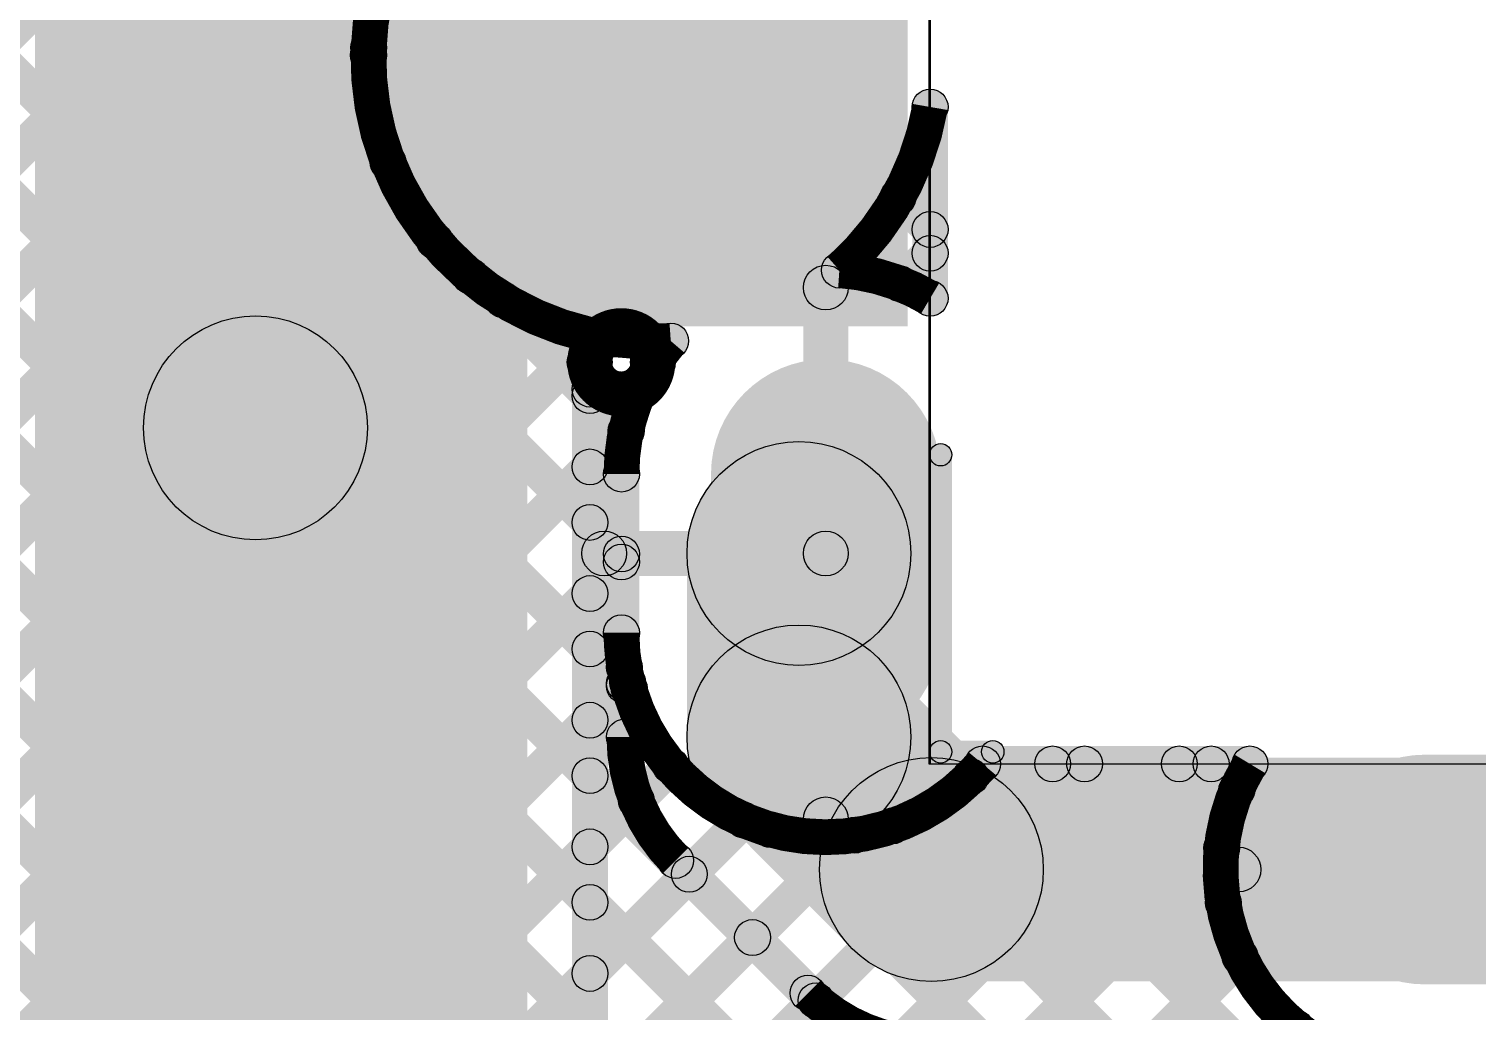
# Model space of a CAD drawing. Header units: millimetres. Extents: x 0.01 to 3.4, y 0.01 to 2.05.
# Drawn here: x 2.7247 to 3.0482, y 1.5821 to 1.8014 of the extents above; entities that cross this region are included whole.
import ezdxf

# ---------------------------------------------------------------- set-up
doc = ezdxf.new("R2010")
doc.units = ezdxf.units.MM
doc.header["$MEASUREMENT"] = 0
for name, color, linetype in [('BottomLayer', 5, 'Continuous'), ('BottomSolder', 6, 'Continuous'), ('PadHoleLayer', 156, 'Continuous'), ('TopLayer', 1, 'Continuous'), ('TopOverlay', 2, 'Continuous'), ('TopSolder', 216, 'Continuous')]:
    doc.layers.add(name, color=color, linetype=linetype)

# ---------------------------------------------------------------- blocks, each defined once
blk = doc.blocks.new('DC_C024E_7A_1_65_4')
at = {"layer": 'BottomLayer'}
h = blk.add_hatch(color=5, dxfattribs=at)
edge = h.paths.add_edge_path()
edge.add_arc((-0.12972, 0.16929), 0.02165, 90, 270)
edge.add_line((-0.12972, 0.14764), (-0.01555, 0.14764))
edge.add_arc((-0.01555, 0.16929), 0.02165, 270, 450)
edge.add_line((-0.01555, 0.19094), (-0.12972, 0.19094))
h = blk.add_hatch(color=5, dxfattribs=at)
edge = h.paths.add_edge_path()
edge.add_arc((0.11831, 0.11642), 0.02165, 0, 180)
edge.add_line((0.09665, 0.11642), (0.09665, 0.08098))
edge.add_arc((0.11831, 0.08098), 0.02165, 180, 360)
edge.add_line((0.13996, 0.08098), (0.13996, 0.11642))
h = blk.add_hatch(color=5, dxfattribs=at)
edge = h.paths.add_edge_path()
edge.add_arc((0.15728, -0.01181), 0.04921, 0, 360)
at = {"layer": 'BottomSolder'}
h = blk.add_hatch(color=6, dxfattribs=at)
edge = h.paths.add_edge_path()
edge.add_arc((-0.12972, 0.16929), 0.02565, 90, 270)
edge.add_line((-0.12972, 0.14364), (-0.01555, 0.14364))
edge.add_arc((-0.01555, 0.16929), 0.02565, 270, 450)
edge.add_line((-0.01555, 0.19494), (-0.12972, 0.19494))
h = blk.add_hatch(color=6, dxfattribs=at)
edge = h.paths.add_edge_path()
edge.add_arc((0.11831, 0.11642), 0.02565, 0, 180)
edge.add_line((0.09265, 0.11642), (0.09265, 0.08098))
edge.add_arc((0.11831, 0.08098), 0.02565, 180, 360)
edge.add_line((0.14396, 0.08098), (0.14396, 0.11642))
h = blk.add_hatch(color=6, dxfattribs=at)
edge = h.paths.add_edge_path()
edge.add_arc((0.15728, -0.01181), 0.05321, 0, 360)
at = {"layer": 'PadHoleLayer'}
h = blk.add_hatch(color=156, dxfattribs=at)
edge = h.paths.add_edge_path()
edge.add_arc((-0.12677, 0.16929), 0.01083, 90, 270)
edge.add_line((-0.12677, 0.15846), (-0.0185, 0.15846))
edge.add_arc((-0.0185, 0.16929), 0.01083, 270, 450)
edge.add_line((-0.0185, 0.18012), (-0.12677, 0.18012))
h = blk.add_hatch(color=156, dxfattribs=at)
edge = h.paths.add_edge_path()
edge.add_arc((0.11831, 0.1174), 0.01083, 0, 180)
edge.add_line((0.10748, 0.1174), (0.10748, 0.08))
edge.add_arc((0.11831, 0.08), 0.01083, 180, 360)
edge.add_line((0.12913, 0.08), (0.12913, 0.1174))
h = blk.add_hatch(color=156, dxfattribs=at)
edge = h.paths.add_edge_path()
edge.add_arc((0.15728, -0.01181), 0.02756, 0, 360)
at = {"layer": 'TopLayer'}
h = blk.add_hatch(color=1, dxfattribs=at)
edge = h.paths.add_edge_path()
edge.add_arc((-0.12972, 0.16929), 0.02165, 90, 270)
edge.add_line((-0.12972, 0.14764), (-0.01555, 0.14764))
edge.add_arc((-0.01555, 0.16929), 0.02165, 270, 450)
edge.add_line((-0.01555, 0.19094), (-0.12972, 0.19094))
h = blk.add_hatch(color=1, dxfattribs=at)
edge = h.paths.add_edge_path()
edge.add_arc((0.11831, 0.11642), 0.02165, 0, 180)
edge.add_line((0.09665, 0.11642), (0.09665, 0.08098))
edge.add_arc((0.11831, 0.08098), 0.02165, 180, 360)
edge.add_line((0.13996, 0.08098), (0.13996, 0.11642))
h = blk.add_hatch(color=1, dxfattribs=at)
edge = h.paths.add_edge_path()
edge.add_arc((0.15728, -0.01181), 0.04921, 0, 360)
at = {"layer": 'TopOverlay'}
h = blk.add_hatch(color=2, dxfattribs=at)
edge = h.paths.add_edge_path()
edge.add_arc((0.081, 0.143), 0.0025, 0, 360)
for points in [[(0.09265, 0.1455), (0.09265, 0.1405), (0.081, 0.1405), (0.081, 0.1455)], [(0.09015, 0.143), (0.09515, 0.143), (0.09515, 0.07665), (0.09015, 0.07665)]]:
    blk.add_hatch(color=2, dxfattribs=at).paths.add_polyline_path(points)
h = blk.add_hatch(color=2, dxfattribs=at)
edge = h.paths.add_edge_path()
edge.add_arc((0.09265, 0.143), 0.0025, 0, 360)
h = blk.add_hatch(color=2, dxfattribs=at)
edge = h.paths.add_edge_path()
edge.add_arc((0.09265, 0.143), 0.0025, 0, 360)
h = blk.add_hatch(color=2, dxfattribs=at)
edge = h.paths.add_edge_path()
edge.add_arc((0.09265, 0.07665), 0.0025, 0, 360)
h = blk.add_hatch(color=2, dxfattribs=at)
edge = h.paths.add_edge_path()
edge.add_arc((0.15693, 0.056), 0.005, 0, 360)
h = blk.add_hatch(color=2, dxfattribs=at)
edge = h.paths.add_edge_path()
edge.add_arc((0.17107, 0.056), 0.005, 0, 360)
at = {"layer": 'TopSolder'}
h = blk.add_hatch(color=216, dxfattribs=at)
edge = h.paths.add_edge_path()
edge.add_arc((-0.12972, 0.16929), 0.02565, 90, 270)
edge.add_line((-0.12972, 0.14364), (-0.01555, 0.14364))
edge.add_arc((-0.01555, 0.16929), 0.02565, 270, 450)
edge.add_line((-0.01555, 0.19494), (-0.12972, 0.19494))
h = blk.add_hatch(color=216, dxfattribs=at)
edge = h.paths.add_edge_path()
edge.add_arc((0.11831, 0.11642), 0.02565, 0, 180)
edge.add_line((0.09265, 0.11642), (0.09265, 0.08098))
edge.add_arc((0.11831, 0.08098), 0.02565, 180, 360)
edge.add_line((0.14396, 0.08098), (0.14396, 0.11642))
h = blk.add_hatch(color=216, dxfattribs=at)
edge = h.paths.add_edge_path()
edge.add_arc((0.15728, -0.01181), 0.05321, 0, 360)
at = {"layer": 'TopOverlay', "const_width": 0.01}
blk.add_lwpolyline([(0.17107, 0.056, 1), (0.15693, 0.056, 1)], format="xyb", close=True, dxfattribs=at)
at = {"layer": 'TopOverlay'}
for centre, radius in [((0.081, 0.143), 0.0025), ((0.09265, 0.143), 0.0025), ((0.09265, 0.143), 0.0025), ((0.09265, 0.07665), 0.0025), ((0.15693, 0.056), 0.005), ((0.17107, 0.056), 0.005)]:
    blk.add_circle(centre, radius, dxfattribs=at)

msp = doc.modelspace()

# ---------------------------------------------------------------- hatches: boundary and pattern name
at = {"layer": 'BottomLayer'}
for points in [[(2.64724, 1.66492), (2.64158, 1.67057), (2.85393, 1.88293), (2.85959, 1.87727)], [(2.63309, 1.67906), (2.62744, 1.68472), (2.79075, 1.84803), (2.7964, 1.84237)], [(2.61895, 1.6932), (2.6133, 1.69886), (2.75478, 1.84034), (2.76043, 1.83468)], [(2.72951, 1.83435), (2.73516, 1.84001), (2.8179, 1.75728), (2.81224, 1.75162)], [(2.75746, 1.83468), (2.76312, 1.84034), (2.80338, 1.80008), (2.79772, 1.79442)], [(2.71536, 1.82021), (2.72102, 1.82587), (2.85987, 1.68702), (2.85421, 1.68136)], [(2.70122, 1.80607), (2.70688, 1.81173), (2.86052, 1.65808), (2.85486, 1.65243)], [(2.66138, 1.65078), (2.65572, 1.65643), (2.79768, 1.79839), (2.80334, 1.79273)], [(2.68708, 1.79193), (2.69274, 1.79758), (3.36483, 1.12549), (3.35917, 1.11983)], [(2.67294, 1.77778), (2.6786, 1.78344), (3.36483, 1.09721), (3.35917, 1.09155)], [(2.93, 1.74127), (2.922, 1.74127), (2.922, 1.78401), (2.93, 1.78401)], [(2.67552, 1.63663), (2.66986, 1.64229), (2.80207, 1.77449), (2.80772, 1.76884)], [(2.6588, 1.76364), (2.66445, 1.7693), (3.36483, 1.06892), (3.35917, 1.06327)], [(2.91599, 1.76101), (2.92165, 1.76666), (2.92883, 1.75948), (2.92317, 1.75383)], [(2.64397, 1.75018), (2.64963, 1.75584), (3.36483, 1.04064), (3.35917, 1.03498)], [(2.69305, 1.62587), (2.68739, 1.63153), (2.81265, 1.75679), (2.8183, 1.75113)], [(2.92205, 1.74174), (2.91639, 1.7474), (2.92317, 1.75418), (2.92883, 1.74852)], [(2.59341, 1.74417), (2.59907, 1.74983), (2.78507, 1.56383), (2.77941, 1.55817)], [(2.6217, 1.74417), (2.62735, 1.74983), (2.81339, 1.5638), (2.80773, 1.55814)], [(2.82053, 1.74333), (2.82618, 1.74899), (2.86086, 1.71431), (2.8552, 1.70866)], [(2.70794, 1.61249), (2.70228, 1.61814), (2.82787, 1.74373), (2.83353, 1.73808)], [(2.90769, 1.6843), (2.89769, 1.6843), (2.89769, 1.74367), (2.90769, 1.74367)], [(2.71592, 1.59218), (2.71027, 1.59784), (2.84815, 1.73572), (2.85381, 1.73007)], [(2.7102, 1.55817), (2.70454, 1.56383), (2.85525, 1.71454), (2.86091, 1.70888)], [(2.86104, 1.66658), (2.85304, 1.66658), (2.85304, 1.70202), (2.86104, 1.70202)], [(2.85317, 1.6793), (2.85317, 1.6893), (2.90269, 1.6893), (2.90269, 1.6793)], [(2.73848, 1.55817), (2.73282, 1.56383), (2.85421, 1.68522), (2.85987, 1.67956)], [(2.92169, 1.64331), (2.87169, 1.64331), (2.87169, 1.6843), (2.92169, 1.6843)], [(2.87902, 1.62563), (2.91437, 1.66098), (2.94397, 1.63139), (2.90861, 1.59603)], [(2.76676, 1.55817), (2.76111, 1.56383), (2.85486, 1.65758), (2.86052, 1.65193)], [(2.86169, 1.64331), (2.85369, 1.64331), (2.85369, 1.65889), (2.86169, 1.65889)], [(2.92629, 1.58871), (2.92629, 1.63871), (3.09364, 1.63871), (3.09364, 1.58871)], [(2.79505, 1.55817), (2.78939, 1.56383), (2.85753, 1.63197), (2.86319, 1.62631)], [(2.86629, 1.6129), (2.87194, 1.61856), (2.90154, 1.58896), (2.89589, 1.5833)], [(2.82199, 1.55683), (2.81633, 1.56248), (2.86935, 1.6155), (2.875, 1.60984)], [(2.70812, 1.60118), (2.71378, 1.60684), (2.75679, 1.56383), (2.75113, 1.55817)], [(2.8398, 1.54635), (2.83414, 1.55201), (2.88349, 1.60136), (2.88915, 1.5957)], [(2.85394, 1.53221), (2.84829, 1.53787), (2.89769, 1.58727), (2.90334, 1.58161)]]:
    msp.add_hatch(color=5, dxfattribs=at).paths.add_polyline_path(points)
h = msp.add_hatch(color=5, dxfattribs=at)
edge = h.paths.add_edge_path()
edge.add_arc((2.80051, 1.79556), 0.004, 0, 360)
h = msp.add_hatch(color=5, dxfattribs=at)
edge = h.paths.add_edge_path()
edge.add_arc((2.80055, 1.79725), 0.004, 0, 360)
h = msp.add_hatch(color=5, dxfattribs=at)
edge = h.paths.add_edge_path()
edge.add_arc((2.926, 1.78401), 0.004, 0, 360)
h = msp.add_hatch(color=5, dxfattribs=at)
edge = h.paths.add_edge_path()
edge.add_arc((2.926, 1.78401), 0.004, 0, 360)
h = msp.add_hatch(color=5, dxfattribs=at)
edge = h.paths.add_edge_path()
edge.add_arc((2.80489, 1.77166), 0.004, 0, 360)
h = msp.add_hatch(color=5, dxfattribs=at)
edge = h.paths.add_edge_path()
edge.add_arc((2.91882, 1.76383), 0.004, 0, 360)
h = msp.add_hatch(color=5, dxfattribs=at)
edge = h.paths.add_edge_path()
edge.add_arc((2.926, 1.75665), 0.004, 0, 360)
h = msp.add_hatch(color=5, dxfattribs=at)
edge = h.paths.add_edge_path()
edge.add_arc((2.81507, 1.75445), 0.004, 0, 360)
h = msp.add_hatch(color=5, dxfattribs=at)
edge = h.paths.add_edge_path()
edge.add_arc((2.81548, 1.75396), 0.004, 0, 360)
h = msp.add_hatch(color=5, dxfattribs=at)
edge = h.paths.add_edge_path()
edge.add_arc((2.926, 1.75135), 0.004, 0, 360)
h = msp.add_hatch(color=5, dxfattribs=at)
edge = h.paths.add_edge_path()
edge.add_arc((2.90572, 1.74757), 0.004, 0, 360)
h = msp.add_hatch(color=5, dxfattribs=at)
edge = h.paths.add_edge_path()
edge.add_arc((2.90572, 1.74757), 0.004, 0, 360)
h = msp.add_hatch(color=5, dxfattribs=at)
edge = h.paths.add_edge_path()
edge.add_arc((2.82335, 1.74616), 0.004, 0, 360)
h = msp.add_hatch(color=5, dxfattribs=at)
edge = h.paths.add_edge_path()
edge.add_arc((2.90269, 1.74367), 0.005, 0, 360)
h = msp.add_hatch(color=5, dxfattribs=at)
edge = h.paths.add_edge_path()
edge.add_arc((2.91922, 1.74457), 0.004, 0, 360)
h = msp.add_hatch(color=5, dxfattribs=at)
edge = h.paths.add_edge_path()
edge.add_arc((2.8307, 1.7409), 0.004, 0, 360)
h = msp.add_hatch(color=5, dxfattribs=at)
edge = h.paths.add_edge_path()
edge.add_arc((2.926, 1.74127), 0.004, 0, 360)
h = msp.add_hatch(color=5, dxfattribs=at)
edge = h.paths.add_edge_path()
edge.add_arc((2.926, 1.74127), 0.004, 0, 360)
h = msp.add_hatch(color=5, dxfattribs=at)
edge = h.paths.add_edge_path()
edge.add_arc((2.85098, 1.7329), 0.004, 0, 360)
h = msp.add_hatch(color=5, dxfattribs=at)
edge = h.paths.add_edge_path()
edge.add_arc((2.86805, 1.73175), 0.004, 0, 360)
h = msp.add_hatch(color=5, dxfattribs=at)
edge = h.paths.add_edge_path()
edge.add_arc((2.86805, 1.73175), 0.004, 0, 360)
h = msp.add_hatch(color=5, dxfattribs=at)
edge = h.paths.add_edge_path()
edge.add_arc((2.85803, 1.71148), 0.004, 0, 360)
h = msp.add_hatch(color=5, dxfattribs=at)
edge = h.paths.add_edge_path()
edge.add_arc((2.85808, 1.71171), 0.004, 0, 360)
h = msp.add_hatch(color=5, dxfattribs=at)
edge = h.paths.add_edge_path()
edge.add_arc((2.89669, 1.6843), 0.025, 0, 360)
h = msp.add_hatch(color=5, dxfattribs=at)
edge = h.paths.add_edge_path()
edge.add_arc((2.85704, 1.70202), 0.004, 0, 360)
h = msp.add_hatch(color=5, dxfattribs=at)
edge = h.paths.add_edge_path()
edge.add_arc((2.85704, 1.70202), 0.004, 0, 360)
h = msp.add_hatch(color=5, dxfattribs=at)
edge = h.paths.add_edge_path()
edge.add_arc((2.85317, 1.6843), 0.005, 0, 360)
h = msp.add_hatch(color=5, dxfattribs=at)
edge = h.paths.add_edge_path()
edge.add_arc((2.90269, 1.6843), 0.005, 0, 360)
h = msp.add_hatch(color=5, dxfattribs=at)
edge = h.paths.add_edge_path()
edge.add_arc((2.90269, 1.6843), 0.005, 0, 360)
h = msp.add_hatch(color=5, dxfattribs=at)
edge = h.paths.add_edge_path()
edge.add_arc((2.85704, 1.68419), 0.004, 0, 360)
h = msp.add_hatch(color=5, dxfattribs=at)
edge = h.paths.add_edge_path()
edge.add_arc((2.85704, 1.68239), 0.004, 0, 360)
h = msp.add_hatch(color=5, dxfattribs=at)
edge = h.paths.add_edge_path()
edge.add_arc((2.85704, 1.66658), 0.004, 0, 360)
h = msp.add_hatch(color=5, dxfattribs=at)
edge = h.paths.add_edge_path()
edge.add_arc((2.85704, 1.66658), 0.004, 0, 360)
h = msp.add_hatch(color=5, dxfattribs=at)
edge = h.paths.add_edge_path()
edge.add_arc((2.89669, 1.64331), 0.025, 0, 360)
h = msp.add_hatch(color=5, dxfattribs=at)
edge = h.paths.add_edge_path()
edge.add_arc((2.89669, 1.64331), 0.025, 0, 360)
h = msp.add_hatch(color=5, dxfattribs=at)
edge = h.paths.add_edge_path()
edge.add_arc((2.85769, 1.65889), 0.004, 0, 360)
h = msp.add_hatch(color=5, dxfattribs=at)
edge = h.paths.add_edge_path()
edge.add_arc((2.85769, 1.65889), 0.004, 0, 360)
h = msp.add_hatch(color=5, dxfattribs=at)
edge = h.paths.add_edge_path()
edge.add_arc((2.85769, 1.65525), 0.004, 0, 360)
h = msp.add_hatch(color=5, dxfattribs=at)
edge = h.paths.add_edge_path()
edge.add_arc((2.85769, 1.65476), 0.004, 0, 360)
h = msp.add_hatch(color=5, dxfattribs=at)
edge = h.paths.add_edge_path()
edge.add_arc((2.85769, 1.64331), 0.004, 0, 360)
h = msp.add_hatch(color=5, dxfattribs=at)
edge = h.paths.add_edge_path()
edge.add_arc((2.85769, 1.64331), 0.004, 0, 360)
h = msp.add_hatch(color=5, dxfattribs=at)
edge = h.paths.add_edge_path()
edge.add_arc((2.85769, 1.64331), 0.004, 0, 360)
h = msp.add_hatch(color=5, dxfattribs=at)
edge = h.paths.add_edge_path()
edge.add_arc((2.92629, 1.61371), 0.025, 0, 360)
h = msp.add_hatch(color=5, dxfattribs=at)
edge = h.paths.add_edge_path()
edge.add_arc((2.92629, 1.61371), 0.025, 0, 360)
h = msp.add_hatch(color=5, dxfattribs=at)
edge = h.paths.add_edge_path()
edge.add_arc((2.86036, 1.62914), 0.004, 0, 360)
h = msp.add_hatch(color=5, dxfattribs=at)
edge = h.paths.add_edge_path()
edge.add_arc((2.86912, 1.61573), 0.004, 0, 360)
h = msp.add_hatch(color=5, dxfattribs=at)
edge = h.paths.add_edge_path()
edge.add_arc((2.86912, 1.61573), 0.004, 0, 360)
h = msp.add_hatch(color=5, dxfattribs=at)
edge = h.paths.add_edge_path()
edge.add_arc((2.86912, 1.61573), 0.004, 0, 360)
h = msp.add_hatch(color=5, dxfattribs=at)
edge = h.paths.add_edge_path()
edge.add_arc((2.87218, 1.61267), 0.004, 0, 360)
h = msp.add_hatch(color=5, dxfattribs=at)
edge = h.paths.add_edge_path()
edge.add_arc((2.88632, 1.59853), 0.004, 0, 360)
h = msp.add_hatch(color=5, dxfattribs=at)
edge = h.paths.add_edge_path()
edge.add_arc((2.89871, 1.58613), 0.004, 0, 360)
h = msp.add_hatch(color=5, dxfattribs=at)
edge = h.paths.add_edge_path()
edge.add_arc((2.89871, 1.58613), 0.004, 0, 360)
h = msp.add_hatch(color=5, dxfattribs=at)
edge = h.paths.add_edge_path()
edge.add_arc((2.89871, 1.58613), 0.004, 0, 360)
h = msp.add_hatch(color=5, dxfattribs=at)
edge = h.paths.add_edge_path()
edge.add_arc((2.90051, 1.58444), 0.004, 0, 360)
at = {"layer": 'TopLayer'}
for points in [[(2.726, 1.469), (2.836, 1.469), (2.836, 1.848), (2.726, 1.848)], [(2.773, 1.735), (2.921, 1.735), (2.921, 1.848), (2.773, 1.848)], [(2.85, 1.717), (2.85, 1.725), (2.86117, 1.725), (2.86117, 1.717)], [(2.84717, 1.71669), (2.85283, 1.72234), (2.86086, 1.71431), (2.8552, 1.70866)], [(2.854, 1.54), (2.846, 1.54), (2.846, 1.721), (2.854, 1.721)], [(2.80026, 1.508), (2.75026, 1.508), (2.75026, 1.71235), (2.80026, 1.71235)], [(2.85283, 1.7008), (2.84717, 1.70646), (2.85525, 1.71454), (2.86091, 1.70888)], [(2.86104, 1.66658), (2.85304, 1.66658), (2.85304, 1.70202), (2.86104, 1.70202)], [(2.84717, 1.6884), (2.85283, 1.69406), (2.85987, 1.68702), (2.85421, 1.68136)], [(2.85317, 1.6793), (2.85317, 1.6893), (2.90269, 1.6893), (2.90269, 1.6793)], [(2.85283, 1.67252), (2.84717, 1.67818), (2.85421, 1.68522), (2.85987, 1.67956)], [(2.90769, 1.62493), (2.89769, 1.62493), (2.89769, 1.6843), (2.90769, 1.6843)], [(2.84717, 1.66012), (2.85283, 1.66578), (2.86158, 1.65702), (2.85592, 1.65137)], [(2.85283, 1.64424), (2.84717, 1.64989), (2.85558, 1.6583), (2.86124, 1.65265)], [(2.93772, 1.6333), (2.93772, 1.6413), (2.99746, 1.6413), (2.99746, 1.6333)], [(2.85283, 1.61595), (2.84717, 1.62161), (2.86523, 1.63967), (2.87089, 1.63401)], [(2.84717, 1.63183), (2.85283, 1.63749), (2.93149, 1.55883), (2.92583, 1.55317)], [(2.87437, 1.55264), (2.86871, 1.55829), (2.95054, 1.64013), (2.9562, 1.63447)], [(2.90265, 1.55264), (2.89699, 1.55829), (2.97883, 1.64013), (2.98449, 1.63447)], [(2.93227, 1.63159), (2.93792, 1.63725), (3.17004, 1.40514), (3.16438, 1.39948)], [(2.95767, 1.63447), (2.96333, 1.64013), (2.99433, 1.60913), (2.98867, 1.60347)], [(2.98596, 1.63447), (2.99161, 1.64013), (2.99736, 1.63438), (2.9917, 1.62873)], [(2.85283, 1.58767), (2.84717, 1.59332), (2.88147, 1.62763), (2.88713, 1.62197)], [(2.85283, 1.55938), (2.84717, 1.56504), (2.90635, 1.62422), (2.91201, 1.61856)], [(2.88748, 1.61981), (2.89313, 1.62547), (2.95978, 1.55883), (2.95412, 1.55317)], [(2.91492, 1.62065), (2.92058, 1.62631), (2.98806, 1.55883), (2.9824, 1.55317)], [(2.93147, 1.55317), (2.92581, 1.55883), (2.98832, 1.62134), (2.99398, 1.61568)], [(2.9949, 1.60871), (2.9949, 1.61871), (3.09364, 1.61871), (3.09364, 1.60871)], [(2.84717, 1.60355), (2.85283, 1.60921), (2.90374, 1.55829), (2.89809, 1.55264)], [(2.95975, 1.55317), (2.9541, 1.55883), (2.9924, 1.59713), (2.99806, 1.59147)]]:
    msp.add_hatch(color=1, dxfattribs=at).paths.add_polyline_path(points)
h = msp.add_hatch(color=1, dxfattribs=at)
edge = h.paths.add_edge_path()
edge.add_arc((2.77526, 1.71235), 0.025, 0, 360)
h = msp.add_hatch(color=1, dxfattribs=at)
edge = h.paths.add_edge_path()
edge.add_arc((2.85, 1.721), 0.004, 0, 360)
h = msp.add_hatch(color=1, dxfattribs=at)
edge = h.paths.add_edge_path()
edge.add_arc((2.85, 1.721), 0.004, 0, 360)
h = msp.add_hatch(color=1, dxfattribs=at)
edge = h.paths.add_edge_path()
edge.add_arc((2.86117, 1.721), 0.004, 0, 360)
h = msp.add_hatch(color=1, dxfattribs=at)
edge = h.paths.add_edge_path()
edge.add_arc((2.86117, 1.721), 0.004, 0, 360)
h = msp.add_hatch(color=1, dxfattribs=at)
edge = h.paths.add_edge_path()
edge.add_arc((2.85, 1.71952), 0.004, 0, 360)
h = msp.add_hatch(color=1, dxfattribs=at)
edge = h.paths.add_edge_path()
edge.add_arc((2.85803, 1.71148), 0.004, 0, 360)
h = msp.add_hatch(color=1, dxfattribs=at)
edge = h.paths.add_edge_path()
edge.add_arc((2.85808, 1.71171), 0.004, 0, 360)
h = msp.add_hatch(color=1, dxfattribs=at)
edge = h.paths.add_edge_path()
edge.add_arc((2.85, 1.70363), 0.004, 0, 360)
h = msp.add_hatch(color=1, dxfattribs=at)
edge = h.paths.add_edge_path()
edge.add_arc((2.85704, 1.70202), 0.004, 0, 360)
h = msp.add_hatch(color=1, dxfattribs=at)
edge = h.paths.add_edge_path()
edge.add_arc((2.85704, 1.70202), 0.004, 0, 360)
h = msp.add_hatch(color=1, dxfattribs=at)
edge = h.paths.add_edge_path()
edge.add_arc((2.85, 1.69123), 0.004, 0, 360)
h = msp.add_hatch(color=1, dxfattribs=at)
edge = h.paths.add_edge_path()
edge.add_arc((2.85317, 1.6843), 0.005, 0, 360)
h = msp.add_hatch(color=1, dxfattribs=at)
edge = h.paths.add_edge_path()
edge.add_arc((2.90269, 1.6843), 0.005, 0, 360)
h = msp.add_hatch(color=1, dxfattribs=at)
edge = h.paths.add_edge_path()
edge.add_arc((2.90269, 1.6843), 0.005, 0, 360)
h = msp.add_hatch(color=1, dxfattribs=at)
edge = h.paths.add_edge_path()
edge.add_arc((2.85704, 1.68419), 0.004, 0, 360)
h = msp.add_hatch(color=1, dxfattribs=at)
edge = h.paths.add_edge_path()
edge.add_arc((2.85704, 1.68239), 0.004, 0, 360)
h = msp.add_hatch(color=1, dxfattribs=at)
edge = h.paths.add_edge_path()
edge.add_arc((2.85, 1.67535), 0.004, 0, 360)
h = msp.add_hatch(color=1, dxfattribs=at)
edge = h.paths.add_edge_path()
edge.add_arc((2.85704, 1.66658), 0.004, 0, 360)
h = msp.add_hatch(color=1, dxfattribs=at)
edge = h.paths.add_edge_path()
edge.add_arc((2.85704, 1.66658), 0.004, 0, 360)
h = msp.add_hatch(color=1, dxfattribs=at)
edge = h.paths.add_edge_path()
edge.add_arc((2.85, 1.66295), 0.004, 0, 360)
h = msp.add_hatch(color=1, dxfattribs=at)
edge = h.paths.add_edge_path()
edge.add_arc((2.85841, 1.65547), 0.004, 0, 360)
h = msp.add_hatch(color=1, dxfattribs=at)
edge = h.paths.add_edge_path()
edge.add_arc((2.85875, 1.6542), 0.004, 0, 360)
h = msp.add_hatch(color=1, dxfattribs=at)
edge = h.paths.add_edge_path()
edge.add_arc((2.85, 1.64706), 0.004, 0, 360)
h = msp.add_hatch(color=1, dxfattribs=at)
edge = h.paths.add_edge_path()
edge.add_arc((2.86806, 1.63684), 0.004, 0, 360)
h = msp.add_hatch(color=1, dxfattribs=at)
edge = h.paths.add_edge_path()
edge.add_arc((2.93772, 1.6373), 0.004, 0, 360)
h = msp.add_hatch(color=1, dxfattribs=at)
edge = h.paths.add_edge_path()
edge.add_arc((2.93772, 1.6373), 0.004, 0, 360)
h = msp.add_hatch(color=1, dxfattribs=at)
edge = h.paths.add_edge_path()
edge.add_arc((2.95337, 1.6373), 0.004, 0, 360)
h = msp.add_hatch(color=1, dxfattribs=at)
edge = h.paths.add_edge_path()
edge.add_arc((2.9605, 1.6373), 0.004, 0, 360)
h = msp.add_hatch(color=1, dxfattribs=at)
edge = h.paths.add_edge_path()
edge.add_arc((2.98166, 1.6373), 0.004, 0, 360)
h = msp.add_hatch(color=1, dxfattribs=at)
edge = h.paths.add_edge_path()
edge.add_arc((2.98879, 1.6373), 0.004, 0, 360)
h = msp.add_hatch(color=1, dxfattribs=at)
edge = h.paths.add_edge_path()
edge.add_arc((2.99746, 1.6373), 0.004, 0, 360)
h = msp.add_hatch(color=1, dxfattribs=at)
edge = h.paths.add_edge_path()
edge.add_arc((2.99746, 1.6373), 0.004, 0, 360)
h = msp.add_hatch(color=1, dxfattribs=at)
edge = h.paths.add_edge_path()
edge.add_arc((2.85, 1.63466), 0.004, 0, 360)
h = msp.add_hatch(color=1, dxfattribs=at)
edge = h.paths.add_edge_path()
edge.add_arc((2.93509, 1.63442), 0.004, 0, 360)
h = msp.add_hatch(color=1, dxfattribs=at)
edge = h.paths.add_edge_path()
edge.add_arc((2.99453, 1.63155), 0.004, 0, 360)
h = msp.add_hatch(color=1, dxfattribs=at)
edge = h.paths.add_edge_path()
edge.add_arc((2.8843, 1.6248), 0.004, 0, 360)
h = msp.add_hatch(color=1, dxfattribs=at)
edge = h.paths.add_edge_path()
edge.add_arc((2.90269, 1.62493), 0.005, 0, 360)
h = msp.add_hatch(color=1, dxfattribs=at)
edge = h.paths.add_edge_path()
edge.add_arc((2.91775, 1.62348), 0.004, 0, 360)
h = msp.add_hatch(color=1, dxfattribs=at)
edge = h.paths.add_edge_path()
edge.add_arc((2.89031, 1.62264), 0.004, 0, 360)
h = msp.add_hatch(color=1, dxfattribs=at)
edge = h.paths.add_edge_path()
edge.add_arc((2.90918, 1.62139), 0.004, 0, 360)
h = msp.add_hatch(color=1, dxfattribs=at)
edge = h.paths.add_edge_path()
edge.add_arc((2.85, 1.61878), 0.004, 0, 360)
h = msp.add_hatch(color=1, dxfattribs=at)
edge = h.paths.add_edge_path()
edge.add_arc((2.99115, 1.61851), 0.004, 0, 360)
h = msp.add_hatch(color=1, dxfattribs=at)
edge = h.paths.add_edge_path()
edge.add_arc((2.9949, 1.61371), 0.005, 0, 360)
h = msp.add_hatch(color=1, dxfattribs=at)
edge = h.paths.add_edge_path()
edge.add_arc((2.85, 1.60638), 0.004, 0, 360)
h = msp.add_hatch(color=1, dxfattribs=at)
edge = h.paths.add_edge_path()
edge.add_arc((2.9915, 1.6063), 0.004, 0, 360)
h = msp.add_hatch(color=1, dxfattribs=at)
edge = h.paths.add_edge_path()
edge.add_arc((2.99523, 1.5943), 0.004, 0, 360)
h = msp.add_hatch(color=1, dxfattribs=at)
edge = h.paths.add_edge_path()
edge.add_arc((2.85, 1.5905), 0.004, 0, 360)
h = msp.add_hatch(color=1, dxfattribs=at)
edge = h.paths.add_edge_path()
edge.add_arc((3.00761, 1.5784), 0.004, 0, 360)

# ---------------------------------------------------------------- linework, layer by layer
at = {"layer": 'BottomLayer'}
for p, q in [((2.926, 1.9253), (2.926, 1.6373)), ((2.926, 1.6373), (3.40169, 1.6373))]:
    msp.add_line(p, q, dxfattribs=at)
at = {"layer": 'BottomLayer', "const_width": 0.008}
for points in [[(2.86805, 1.73175, -2.248489), (2.926, 1.80561)], [(2.926, 1.78401, -0.169701), (2.90572, 1.74757)], [(2.90572, 1.74757, -0.117918), (2.926, 1.74127)], [(2.85704, 1.70202, -0.179184), (2.86805, 1.73175)], [(2.85769, 1.65889, -0.042379), (2.85704, 1.66658)], [(2.86912, 1.61573, -0.198912), (2.85769, 1.64331)], [(2.86912, 1.61573, -0.198912), (2.85769, 1.64331)], [(2.92629, 1.57471, -0.198912), (2.89871, 1.58613)], [(2.92629, 1.57471, -0.198912), (2.89871, 1.58613)]]:
    msp.add_lwpolyline(points, format="xyb", dxfattribs=at)
at = {"layer": 'BottomLayer'}
for centre, radius in [((2.80051, 1.79556), 0.004), ((2.80055, 1.79725), 0.004), ((2.926, 1.78401), 0.004), ((2.926, 1.78401), 0.004), ((2.80489, 1.77166), 0.004), ((2.91882, 1.76383), 0.004), ((2.926, 1.75665), 0.004), ((2.81507, 1.75445), 0.004), ((2.81548, 1.75396), 0.004), ((2.926, 1.75135), 0.004), ((2.90572, 1.74757), 0.004), ((2.90572, 1.74757), 0.004), ((2.82335, 1.74616), 0.004), ((2.90269, 1.74367), 0.005), ((2.91922, 1.74457), 0.004), ((2.8307, 1.7409), 0.004), ((2.926, 1.74127), 0.004), ((2.926, 1.74127), 0.004), ((2.85098, 1.7329), 0.004), ((2.86805, 1.73175), 0.004), ((2.86805, 1.73175), 0.004), ((2.85803, 1.71148), 0.004), ((2.85808, 1.71171), 0.004), ((2.89669, 1.6843), 0.025), ((2.85704, 1.70202), 0.004), ((2.85704, 1.70202), 0.004), ((2.85317, 1.6843), 0.005), ((2.90269, 1.6843), 0.005), ((2.90269, 1.6843), 0.005), ((2.85704, 1.68419), 0.004), ((2.85704, 1.68239), 0.004), ((2.85704, 1.66658), 0.004), ((2.85704, 1.66658), 0.004), ((2.89669, 1.64331), 0.025), ((2.89669, 1.64331), 0.025), ((2.85769, 1.65889), 0.004), ((2.85769, 1.65889), 0.004), ((2.85769, 1.65525), 0.004), ((2.85769, 1.65476), 0.004), ((2.85769, 1.64331), 0.004), ((2.85769, 1.64331), 0.004), ((2.85769, 1.64331), 0.004), ((2.92629, 1.61371), 0.025), ((2.92629, 1.61371), 0.025), ((2.86036, 1.62914), 0.004), ((2.86912, 1.61573), 0.004), ((2.86912, 1.61573), 0.004), ((2.86912, 1.61573), 0.004), ((2.87218, 1.61267), 0.004), ((2.88632, 1.59853), 0.004), ((2.89871, 1.58613), 0.004), ((2.89871, 1.58613), 0.004), ((2.89871, 1.58613), 0.004), ((2.90051, 1.58444), 0.004)]:
    msp.add_circle(centre, radius, dxfattribs=at)
at = {"layer": 'TopLayer'}
for p, q in [((2.92569, 1.9253), (2.92569, 1.6373)), ((2.92569, 1.6373), (3.40169, 1.6373))]:
    msp.add_line(p, q, dxfattribs=at)
at = {"layer": 'TopLayer', "const_width": 0.008}
for points in [[(2.85704, 1.70202, -0.107628), (2.86117, 1.721)], [(2.93772, 1.6373, -0.700866), (2.85704, 1.66658)], [(3.03655, 1.56805, -0.583843), (2.99746, 1.6373)]]:
    msp.add_lwpolyline(points, format="xyb", dxfattribs=at)
at = {"layer": 'TopLayer'}
for centre, radius in [((2.77526, 1.71235), 0.025), ((2.85, 1.721), 0.004), ((2.85, 1.721), 0.004), ((2.86117, 1.721), 0.004), ((2.86117, 1.721), 0.004), ((2.85, 1.71952), 0.004), ((2.85803, 1.71148), 0.004), ((2.85808, 1.71171), 0.004), ((2.85, 1.70363), 0.004), ((2.85704, 1.70202), 0.004), ((2.85704, 1.70202), 0.004), ((2.85, 1.69123), 0.004), ((2.85317, 1.6843), 0.005), ((2.90269, 1.6843), 0.005), ((2.90269, 1.6843), 0.005), ((2.85704, 1.68419), 0.004), ((2.85704, 1.68239), 0.004), ((2.85, 1.67535), 0.004), ((2.85704, 1.66658), 0.004), ((2.85704, 1.66658), 0.004), ((2.85, 1.66295), 0.004), ((2.85841, 1.65547), 0.004), ((2.85875, 1.6542), 0.004), ((2.85, 1.64706), 0.004), ((2.86806, 1.63684), 0.004), ((2.93772, 1.6373), 0.004), ((2.93772, 1.6373), 0.004), ((2.95337, 1.6373), 0.004), ((2.9605, 1.6373), 0.004), ((2.98166, 1.6373), 0.004), ((2.98879, 1.6373), 0.004), ((2.99746, 1.6373), 0.004), ((2.99746, 1.6373), 0.004), ((2.85, 1.63466), 0.004), ((2.93509, 1.63442), 0.004), ((2.99453, 1.63155), 0.004), ((2.8843, 1.6248), 0.004), ((2.90269, 1.62493), 0.005), ((2.91775, 1.62348), 0.004), ((2.89031, 1.62264), 0.004), ((2.90918, 1.62139), 0.004), ((2.85, 1.61878), 0.004), ((2.99115, 1.61851), 0.004), ((2.9949, 1.61371), 0.005), ((2.85, 1.60638), 0.004), ((2.9915, 1.6063), 0.004), ((2.99523, 1.5943), 0.004), ((2.85, 1.5905), 0.004), ((3.00761, 1.5784), 0.004)]:
    msp.add_circle(centre, radius, dxfattribs=at)

# ---------------------------------------------------------------- block references
at = {"rotation": 180}
msp.add_blockref('DC_C024E_7A_1_65_4', (3.021, 1.783), dxfattribs=at)

doc.saveas('drawing.dxf')
